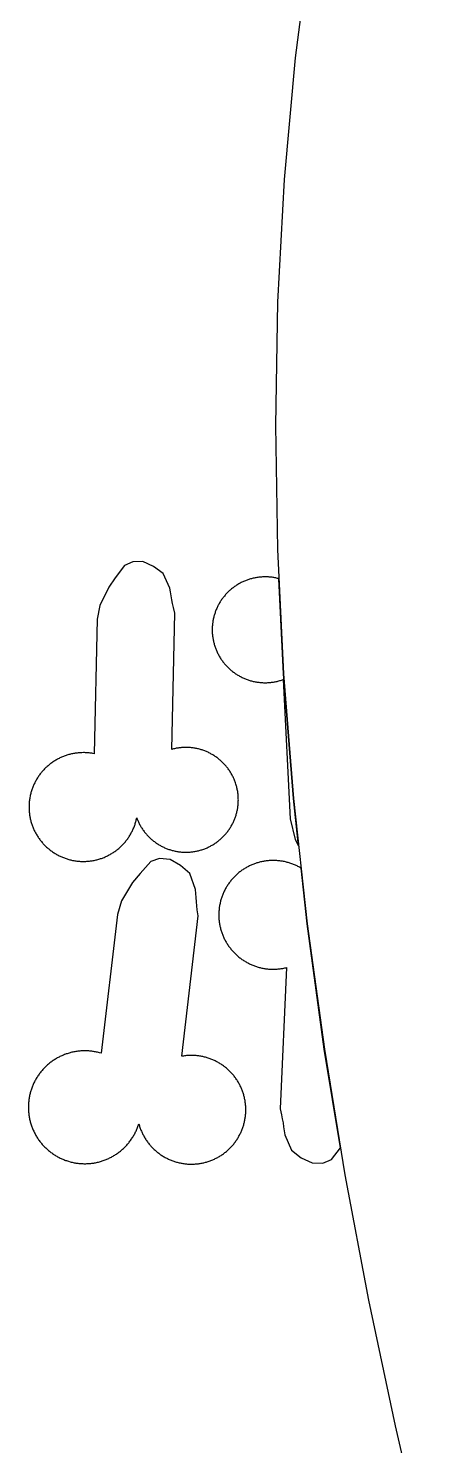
# Model space of a CAD drawing. Extents: x -246 to 246, y -104 to 199.
# Drawn here: x 187.17 to 196.52, y 47.25 to 80.71 of the extents above; entities that cross this region are included whole.
import ezdxf

# ---------------------------------------------------------------- set-up
doc = ezdxf.new("R2010")
doc.units = 0
doc.layers.add('Add_Red', color=1, linetype='Continuous')
doc.layers.add('Outline_Red', color=1, linetype='Continuous')

msp = doc.modelspace()

# ---------------------------------------------------------------- linework, layer by layer
at = {"layer": 'Add_Red'}
for points in [[(188.503, 61.044), (188.525, 61.045), (188.548, 61.046), (188.57, 61.047), (188.592, 61.049), (188.615, 61.051), (188.637, 61.054), (188.659, 61.057), (188.681, 61.061), (188.703, 61.065), (188.725, 61.069), (188.747, 61.073), (188.769, 61.078), (188.791, 61.084), (188.812, 61.09), (188.834, 61.096), (188.855, 61.102), (188.877, 61.109), (188.898, 61.116), (188.919, 61.124), (188.94, 61.132), (188.961, 61.14), (188.981, 61.149), (189.002, 61.158), (189.022, 61.168), (189.042, 61.178), (189.062, 61.188), (189.082, 61.198), (189.102, 61.209), (189.121, 61.22), (189.14, 61.232), (189.159, 61.244), (189.178, 61.256), (189.197, 61.268), (189.215, 61.281), (189.233, 61.294), (189.251, 61.308), (189.269, 61.321), (189.286, 61.336), (189.304, 61.35), (189.321, 61.365), (189.337, 61.38), (189.354, 61.395), (189.37, 61.41), (189.386, 61.426), (189.401, 61.442), (189.417, 61.459), (189.432, 61.475), (189.446, 61.492), (189.461, 61.509), (189.475, 61.527), (189.489, 61.544), (189.502, 61.562), (189.515, 61.58), (189.528, 61.599), (189.541, 61.617), (189.553, 61.636), (189.565, 61.655), (189.577, 61.674), (189.588, 61.694), (189.599, 61.713), (189.609, 61.733), (189.619, 61.753), (189.629, 61.773), (189.639, 61.793), (189.648, 61.814), (189.657, 61.835), (189.665, 61.855), (189.673, 61.876), (189.681, 61.897), (189.688, 61.918), (189.695, 61.94), (189.702, 61.961), (189.708, 61.983), (189.714, 62.004), (189.719, 62.026), (189.724, 62.048), (189.729, 62.07), (189.743, 62.035), (189.751, 62.015), (189.759, 61.995), (189.768, 61.976), (189.778, 61.956), (189.787, 61.937), (189.797, 61.918), (189.808, 61.899), (189.818, 61.88), (189.829, 61.861), (189.84, 61.843), (189.852, 61.825), (189.864, 61.807), (189.876, 61.789), (189.889, 61.771), (189.902, 61.754), (189.915, 61.737), (189.928, 61.72), (189.942, 61.703), (189.956, 61.687), (189.97, 61.671), (189.985, 61.655), (190, 61.639), (190.015, 61.624), (190.03, 61.609), (190.046, 61.594), (190.062, 61.579), (190.078, 61.565), (190.094, 61.551), (190.111, 61.537), (190.128, 61.524), (190.145, 61.511), (190.162, 61.498), (190.18, 61.485), (190.198, 61.473), (190.216, 61.461), (190.234, 61.449), (190.252, 61.438), (190.271, 61.427), (190.29, 61.417), (190.309, 61.406), (190.328, 61.396), (190.347, 61.387), (190.367, 61.377), (190.386, 61.368), (190.406, 61.36), (190.426, 61.352), (190.446, 61.344), (190.466, 61.336), (190.487, 61.329), (190.507, 61.322), (190.528, 61.316), (190.549, 61.309), (190.569, 61.304), (190.59, 61.298), (190.611, 61.293), (190.632, 61.288), (190.653, 61.284), (190.675, 61.28), (190.696, 61.277), (190.717, 61.273), (190.739, 61.271), (190.76, 61.268), (190.782, 61.266), (190.803, 61.264), (190.825, 61.263), (190.846, 61.262), (190.868, 61.262), (190.89, 61.261), (190.927, 61.262), (190.949, 61.263), (190.97, 61.264), (190.992, 61.266), (191.013, 61.268), (191.035, 61.27), (191.056, 61.273), (191.077, 61.276), (191.099, 61.279), (191.12, 61.283), (191.141, 61.287), (191.162, 61.292), (191.183, 61.297), (191.204, 61.302), (191.225, 61.308), (191.246, 61.314), (191.266, 61.32), (191.287, 61.327), (191.313, 61.336), (191.333, 61.344), (191.353, 61.352), (191.373, 61.36), (191.393, 61.368), (191.412, 61.377), (191.432, 61.387), (191.451, 61.396), (191.47, 61.406), (191.489, 61.417), (191.508, 61.427), (191.527, 61.438), (191.545, 61.449), (191.563, 61.461), (191.581, 61.473), (191.599, 61.485), (191.617, 61.498), (191.634, 61.511), (191.651, 61.524), (191.668, 61.537), (191.685, 61.551), (191.701, 61.565), (191.717, 61.579), (191.733, 61.594), (191.749, 61.609), (191.764, 61.624), (191.779, 61.639), (191.794, 61.655), (191.809, 61.671), (191.823, 61.687), (191.837, 61.703), (191.851, 61.72), (191.864, 61.737), (191.877, 61.754), (191.89, 61.771), (191.903, 61.789), (191.915, 61.807), (191.927, 61.825), (191.939, 61.843), (191.95, 61.861), (191.961, 61.88), (191.971, 61.899), (191.982, 61.918), (191.992, 61.937), (192.001, 61.956), (192.011, 61.976), (192.02, 61.995), (192.028, 62.015), (192.036, 62.035), (192.044, 62.055), (192.052, 62.075), (192.059, 62.096), (192.066, 62.116), (192.073, 62.137), (192.079, 62.158), (192.084, 62.178), (192.09, 62.199), (192.095, 62.22), (192.1, 62.241), (192.104, 62.262), (192.108, 62.284), (192.111, 62.305), (192.115, 62.326), (192.117, 62.348), (192.12, 62.369), (192.122, 62.391), (192.124, 62.412), (192.125, 62.434), (192.126, 62.455), (192.126, 62.477), (192.127, 62.498), (192.126, 62.524), (192.126, 62.546), (192.125, 62.567), (192.123, 62.589), (192.121, 62.611), (192.119, 62.632), (192.117, 62.653), (192.114, 62.675), (192.111, 62.696), (192.107, 62.717), (192.103, 62.739), (192.099, 62.76), (192.094, 62.781), (192.089, 62.802), (192.083, 62.823), (192.077, 62.844), (192.071, 62.864), (192.059, 62.901), (192.052, 62.922), (192.044, 62.942), (192.036, 62.962), (192.028, 62.982), (192.02, 63.002), (192.011, 63.021), (192.001, 63.041), (191.992, 63.06), (191.982, 63.079), (191.971, 63.098), (191.961, 63.117), (191.95, 63.136), (191.939, 63.154), (191.927, 63.172), (191.915, 63.19), (191.903, 63.208), (191.89, 63.226), (191.877, 63.243), (191.864, 63.26), (191.851, 63.277), (191.837, 63.294), (191.823, 63.31), (191.809, 63.326), (191.794, 63.342), (191.779, 63.358), (191.764, 63.373), (191.749, 63.388), (191.733, 63.403), (191.717, 63.418), (191.701, 63.432), (191.685, 63.446), (191.668, 63.46), (191.651, 63.473), (191.634, 63.486), (191.617, 63.499), (191.599, 63.512), (191.581, 63.524), (191.563, 63.536), (191.545, 63.548), (191.527, 63.559), (191.508, 63.57), (191.489, 63.58), (191.47, 63.591), (191.451, 63.601), (191.432, 63.61), (191.412, 63.62), (191.393, 63.629), (191.373, 63.637), (191.353, 63.645), (191.333, 63.653), (191.313, 63.661), (191.292, 63.668), (191.272, 63.675), (191.251, 63.681), (191.23, 63.688), (191.21, 63.693), (191.189, 63.699), (191.168, 63.704), (191.147, 63.708), (191.126, 63.713), (191.104, 63.717), (191.083, 63.72), (191.062, 63.723), (191.04, 63.726), (191.019, 63.729), (190.997, 63.731), (190.976, 63.733), (190.954, 63.734), (190.933, 63.735), (190.911, 63.735), (190.89, 63.736), (190.854, 63.735), (190.832, 63.734), (190.811, 63.733), (190.789, 63.731), (190.768, 63.729), (190.746, 63.727), (190.725, 63.724), (190.703, 63.721), (190.682, 63.718), (190.661, 63.714), (190.64, 63.71), (190.618, 63.705), (190.597, 63.701), (190.576, 63.695), (190.556, 63.69), (190.628, 66.909), (190.596, 67.043), (190.576, 67.133), (190.558, 67.224), (190.541, 67.315), (190.526, 67.406), (190.513, 67.497), (190.351, 67.846), (190.123, 68.011), (189.876, 68.123), (189.633, 68.12), (189.438, 68.033), (189.223, 67.743), (189.069, 67.523), (188.857, 67.083), (188.799, 66.765), (188.799, 66.765), (188.723, 63.587), (188.694, 63.592), (188.672, 63.596), (188.65, 63.599), (188.627, 63.602), (188.605, 63.605), (188.583, 63.607), (188.561, 63.609), (188.538, 63.61), (188.516, 63.611), (188.493, 63.612), (188.471, 63.612), (188.435, 63.611), (188.413, 63.611), (188.39, 63.609), (188.368, 63.608), (188.346, 63.606), (188.323, 63.603), (188.301, 63.601), (188.279, 63.597), (188.257, 63.594), (188.235, 63.59), (188.213, 63.586), (188.191, 63.581), (188.169, 63.576), (188.147, 63.57), (188.126, 63.565), (188.104, 63.558), (188.083, 63.552), (188.061, 63.545), (188.04, 63.538), (188.019, 63.53), (187.998, 63.522), (187.977, 63.513), (187.957, 63.505), (187.936, 63.495), (187.916, 63.486), (187.896, 63.476), (187.876, 63.466), (187.856, 63.455), (187.837, 63.444), (187.817, 63.433), (187.798, 63.422), (187.779, 63.41), (187.76, 63.397), (187.742, 63.385), (187.723, 63.372), (187.705, 63.359), (187.687, 63.345), (187.67, 63.331), (187.652, 63.317), (187.635, 63.303), (187.618, 63.288), (187.602, 63.273), (187.585, 63.258), (187.569, 63.242), (187.553, 63.226), (187.538, 63.21), (187.523, 63.194), (187.508, 63.177), (187.493, 63.16), (187.479, 63.143), (187.465, 63.125), (187.451, 63.108), (187.437, 63.09), (187.424, 63.072), (187.411, 63.053), (187.399, 63.035), (187.387, 63.016), (187.375, 62.997), (187.363, 62.978), (187.352, 62.958), (187.341, 62.939), (187.331, 62.919), (187.321, 62.899), (187.311, 62.879), (187.301, 62.858), (187.292, 62.838), (187.284, 62.817), (187.275, 62.796), (187.267, 62.775), (187.26, 62.754), (187.252, 62.733), (187.245, 62.712), (187.239, 62.69), (187.233, 62.669), (187.227, 62.647), (187.222, 62.625), (187.217, 62.603), (187.212, 62.582), (187.206, 62.551), (187.203, 62.529), (187.199, 62.506), (187.196, 62.484), (187.194, 62.462), (187.192, 62.44), (187.19, 62.417), (187.188, 62.395), (187.187, 62.373), (187.187, 62.35), (187.187, 62.328), (187.187, 62.294), (187.188, 62.271), (187.189, 62.249), (187.191, 62.227), (187.193, 62.204), (187.195, 62.182), (187.198, 62.16), (187.201, 62.138), (187.204, 62.116), (187.208, 62.093), (187.213, 62.071), (187.217, 62.05), (187.222, 62.028), (187.228, 62.006), (187.233, 61.984), (187.24, 61.963), (187.246, 61.941), (187.253, 61.92), (187.26, 61.899), (187.268, 61.878), (187.276, 61.857), (187.285, 61.836), (187.293, 61.815), (187.302, 61.795), (187.312, 61.775), (187.322, 61.754), (187.332, 61.735), (187.342, 61.715), (187.353, 61.695), (187.364, 61.676), (187.376, 61.657), (187.388, 61.638), (187.4, 61.619), (187.413, 61.6), (187.426, 61.582), (187.439, 61.564), (187.452, 61.546), (187.466, 61.528), (187.48, 61.511), (187.495, 61.493), (187.509, 61.477), (187.524, 61.46), (187.54, 61.444), (187.555, 61.427), (187.571, 61.412), (187.587, 61.396), (187.603, 61.381), (187.62, 61.366), (187.637, 61.351), (187.654, 61.337), (187.672, 61.323), (187.689, 61.309), (187.707, 61.295), (187.725, 61.282), (187.744, 61.269), (187.762, 61.257), (187.781, 61.244), (187.8, 61.233), (187.819, 61.221), (187.839, 61.21), (187.858, 61.199), (187.878, 61.188), (187.898, 61.178), (187.918, 61.168), (187.939, 61.159), (187.959, 61.15), (187.98, 61.141), (188, 61.133), (188.021, 61.125), (188.042, 61.117), (188.064, 61.11), (188.085, 61.103), (188.106, 61.096), (188.128, 61.09), (188.15, 61.084), (188.171, 61.079), (188.193, 61.074), (188.215, 61.069), (188.248, 61.063), (188.27, 61.059), (188.292, 61.056), (188.314, 61.053), (188.337, 61.05), (188.359, 61.048), (188.381, 61.047), (188.404, 61.045), (188.426, 61.044), (188.449, 61.044), (188.471, 61.043), (188.503, 61.044)], [(193.429, 62.526), (193.194, 65.474), (193.083, 67.72), (193.073, 67.722), (193.052, 67.728), (193.031, 67.733), (193.01, 67.737), (192.988, 67.741), (192.967, 67.745), (192.945, 67.749), (192.923, 67.752), (192.902, 67.754), (192.88, 67.757), (192.858, 67.758), (192.837, 67.76), (192.815, 67.761), (192.793, 67.762), (192.76, 67.762), (192.738, 67.762), (192.716, 67.762), (192.694, 67.761), (192.672, 67.759), (192.651, 67.758), (192.629, 67.756), (192.607, 67.753), (192.586, 67.75), (192.564, 67.747), (192.543, 67.743), (192.521, 67.739), (192.5, 67.735), (192.479, 67.73), (192.457, 67.725), (192.436, 67.72), (192.415, 67.714), (192.394, 67.708), (192.373, 67.701), (192.353, 67.694), (192.332, 67.687), (192.312, 67.679), (192.292, 67.671), (192.271, 67.663), (192.251, 67.654), (192.232, 67.645), (192.212, 67.636), (192.192, 67.626), (192.173, 67.616), (192.154, 67.606), (192.135, 67.595), (192.116, 67.584), (192.092, 67.569), (192.074, 67.558), (192.056, 67.545), (192.038, 67.533), (192.02, 67.52), (192.003, 67.507), (191.986, 67.494), (191.969, 67.48), (191.952, 67.466), (191.935, 67.452), (191.919, 67.437), (191.903, 67.423), (191.887, 67.408), (191.872, 67.392), (191.857, 67.377), (191.842, 67.361), (191.827, 67.345), (191.813, 67.328), (191.799, 67.311), (191.785, 67.295), (191.771, 67.277), (191.758, 67.26), (191.745, 67.243), (191.733, 67.225), (191.72, 67.207), (191.708, 67.188), (191.697, 67.17), (191.686, 67.151), (191.675, 67.132), (191.664, 67.113), (191.654, 67.094), (191.644, 67.075), (191.634, 67.055), (191.625, 67.036), (191.616, 67.016), (191.607, 66.996), (191.599, 66.975), (191.591, 66.955), (191.583, 66.935), (191.576, 66.914), (191.569, 66.893), (191.563, 66.873), (191.557, 66.852), (191.551, 66.831), (191.546, 66.809), (191.541, 66.788), (191.536, 66.767), (191.532, 66.745), (191.528, 66.724), (191.525, 66.702), (191.521, 66.681), (191.519, 66.659), (191.516, 66.638), (191.514, 66.616), (191.513, 66.594), (191.512, 66.572), (191.511, 66.551), (191.51, 66.513), (191.51, 66.491), (191.511, 66.469), (191.512, 66.448), (191.513, 66.426), (191.515, 66.404), (191.517, 66.382), (191.519, 66.361), (191.522, 66.339), (191.525, 66.317), (191.529, 66.296), (191.533, 66.275), (191.537, 66.253), (191.542, 66.232), (191.547, 66.211), (191.553, 66.19), (191.559, 66.169), (191.565, 66.148), (191.571, 66.127), (191.578, 66.106), (191.585, 66.086), (191.593, 66.065), (191.601, 66.045), (191.609, 66.025), (191.618, 66.005), (191.627, 65.985), (191.637, 65.964), (191.647, 65.944), (191.657, 65.925), (191.668, 65.906), (191.678, 65.887), (191.69, 65.868), (191.701, 65.849), (191.713, 65.831), (191.725, 65.813), (191.737, 65.795), (191.75, 65.777), (191.763, 65.76), (191.776, 65.742), (191.79, 65.725), (191.804, 65.708), (191.818, 65.692), (191.832, 65.676), (191.847, 65.659), (191.862, 65.644), (191.877, 65.628), (191.893, 65.613), (191.909, 65.598), (191.925, 65.583), (191.941, 65.569), (191.958, 65.555), (191.975, 65.541), (191.992, 65.527), (192.009, 65.514), (192.027, 65.501), (192.044, 65.488), (192.062, 65.476), (192.081, 65.464), (192.099, 65.452), (192.118, 65.441), (192.136, 65.43), (192.155, 65.419), (192.175, 65.409), (192.194, 65.399), (192.214, 65.389), (192.233, 65.38), (192.253, 65.371), (192.273, 65.362), (192.293, 65.354), (192.314, 65.346), (192.334, 65.338), (192.355, 65.331), (192.375, 65.324), (192.396, 65.318), (192.417, 65.311), (192.438, 65.306), (192.459, 65.3), (192.48, 65.295), (192.502, 65.29), (192.523, 65.286), (192.544, 65.282), (192.566, 65.279), (192.588, 65.275), (192.609, 65.273), (192.631, 65.27), (192.653, 65.268), (192.674, 65.266), (192.696, 65.265), (192.718, 65.264), (192.76, 65.263), (192.781, 65.264), (192.803, 65.264), (192.825, 65.265), (192.847, 65.267), (192.869, 65.268), (192.89, 65.27), (192.912, 65.273), (192.934, 65.276), (192.955, 65.279), (192.977, 65.282), (192.998, 65.286), (193.019, 65.291), (193.041, 65.295), (193.062, 65.301), (193.083, 65.306), (193.104, 65.312), (193.125, 65.318), (193.146, 65.325), (193.185, 65.338), (193.348, 62.048), (193.468, 61.56), (193.55, 61.408), (193.429, 62.526)], [(191.049, 53.896), (191.072, 53.896), (191.094, 53.898), (191.116, 53.899), (191.139, 53.901), (191.161, 53.903), (191.183, 53.906), (191.205, 53.909), (191.227, 53.912), (191.25, 53.916), (191.272, 53.92), (191.293, 53.925), (191.315, 53.93), (191.351, 53.939), (191.373, 53.945), (191.394, 53.951), (191.416, 53.958), (191.437, 53.965), (191.458, 53.973), (191.479, 53.981), (191.5, 53.989), (191.521, 53.997), (191.541, 54.006), (191.562, 54.016), (191.582, 54.025), (191.602, 54.035), (191.622, 54.046), (191.641, 54.056), (191.661, 54.067), (191.68, 54.079), (191.699, 54.09), (191.718, 54.102), (191.737, 54.115), (191.755, 54.127), (191.774, 54.14), (191.792, 54.154), (191.809, 54.167), (191.827, 54.181), (191.844, 54.196), (191.861, 54.21), (191.878, 54.225), (191.895, 54.24), (191.911, 54.256), (191.927, 54.271), (191.943, 54.287), (191.958, 54.304), (191.973, 54.32), (191.988, 54.337), (192.002, 54.354), (192.017, 54.371), (192.031, 54.389), (192.044, 54.406), (192.058, 54.424), (192.071, 54.443), (192.083, 54.461), (192.096, 54.48), (192.108, 54.499), (192.119, 54.518), (192.131, 54.537), (192.142, 54.557), (192.153, 54.576), (192.163, 54.596), (192.173, 54.616), (192.183, 54.636), (192.192, 54.657), (192.201, 54.677), (192.209, 54.698), (192.218, 54.719), (192.225, 54.74), (192.233, 54.761), (192.24, 54.782), (192.247, 54.804), (192.253, 54.825), (192.259, 54.847), (192.265, 54.868), (192.27, 54.89), (192.275, 54.912), (192.279, 54.934), (192.283, 54.956), (192.287, 54.978), (192.29, 55), (192.293, 55.023), (192.296, 55.045), (192.298, 55.067), (192.3, 55.089), (192.301, 55.112), (192.302, 55.134), (192.303, 55.157), (192.303, 55.179), (192.302, 55.219), (192.301, 55.242), (192.3, 55.264), (192.298, 55.286), (192.296, 55.309), (192.294, 55.331), (192.291, 55.353), (192.288, 55.375), (192.284, 55.397), (192.28, 55.42), (192.276, 55.441), (192.27, 55.468), (192.265, 55.49), (192.259, 55.511), (192.253, 55.533), (192.247, 55.554), (192.24, 55.576), (192.233, 55.597), (192.225, 55.618), (192.218, 55.639), (192.209, 55.66), (192.201, 55.681), (192.192, 55.701), (192.183, 55.721), (192.173, 55.742), (192.163, 55.762), (192.153, 55.782), (192.142, 55.801), (192.131, 55.821), (192.119, 55.84), (192.108, 55.859), (192.096, 55.878), (192.083, 55.897), (192.071, 55.915), (192.058, 55.933), (192.044, 55.951), (192.031, 55.969), (192.017, 55.987), (192.002, 56.004), (191.988, 56.021), (191.973, 56.038), (191.958, 56.054), (191.943, 56.071), (191.927, 56.087), (191.911, 56.102), (191.895, 56.118), (191.878, 56.133), (191.861, 56.148), (191.844, 56.162), (191.827, 56.177), (191.809, 56.191), (191.792, 56.204), (191.774, 56.217), (191.755, 56.23), (191.737, 56.243), (191.718, 56.256), (191.699, 56.268), (191.68, 56.279), (191.661, 56.291), (191.641, 56.302), (191.622, 56.312), (191.602, 56.323), (191.582, 56.333), (191.562, 56.342), (191.541, 56.352), (191.521, 56.361), (191.5, 56.369), (191.479, 56.377), (191.458, 56.385), (191.437, 56.393), (191.416, 56.4), (191.394, 56.407), (191.373, 56.413), (191.351, 56.419), (191.33, 56.424), (191.308, 56.43), (191.286, 56.435), (191.264, 56.439), (191.242, 56.443), (191.22, 56.447), (191.198, 56.45), (191.176, 56.453), (191.153, 56.456), (191.131, 56.458), (191.109, 56.459), (191.086, 56.461), (191.064, 56.462), (191.042, 56.462), (191.019, 56.463), (190.991, 56.462), (190.968, 56.462), (190.946, 56.461), (190.924, 56.459), (190.901, 56.457), (190.879, 56.455), (190.857, 56.452), (190.835, 56.449), (190.813, 56.446), (190.79, 56.442), (191.18, 59.761), (191.159, 59.903), (191.148, 59.998), (191.138, 60.093), (191.13, 60.188), (191.123, 60.284), (191.118, 60.379), (190.985, 60.756), (190.765, 60.949), (190.521, 61.089), (190.269, 61.109), (190.06, 61.038), (189.809, 60.76), (189.629, 60.548), (189.367, 60.114), (189.276, 59.791), (188.887, 56.515), (188.849, 56.526), (188.826, 56.532), (188.804, 56.537), (188.781, 56.542), (188.758, 56.547), (188.735, 56.551), (188.712, 56.555), (188.689, 56.558), (188.666, 56.561), (188.643, 56.564), (188.62, 56.566), (188.597, 56.568), (188.574, 56.569), (188.55, 56.57), (188.527, 56.571), (188.504, 56.571), (188.476, 56.571), (188.453, 56.57), (188.429, 56.569), (188.406, 56.568), (188.383, 56.566), (188.36, 56.563), (188.337, 56.561), (188.314, 56.558), (188.291, 56.554), (188.268, 56.55), (188.245, 56.546), (188.222, 56.541), (188.2, 56.536), (188.177, 56.53), (188.154, 56.525), (188.132, 56.518), (188.11, 56.512), (188.088, 56.504), (188.066, 56.497), (188.044, 56.489), (188.022, 56.481), (188, 56.472), (187.979, 56.463), (187.958, 56.454), (187.936, 56.444), (187.916, 56.434), (187.895, 56.424), (187.874, 56.413), (187.854, 56.402), (187.834, 56.39), (187.814, 56.378), (187.794, 56.366), (187.774, 56.354), (187.755, 56.341), (187.736, 56.327), (187.717, 56.314), (187.698, 56.3), (187.68, 56.286), (187.662, 56.271), (187.644, 56.256), (187.626, 56.241), (187.609, 56.226), (187.592, 56.21), (187.575, 56.194), (187.558, 56.178), (187.542, 56.161), (187.526, 56.144), (187.51, 56.127), (187.495, 56.109), (187.48, 56.092), (187.465, 56.074), (187.451, 56.055), (187.437, 56.037), (187.423, 56.018), (187.41, 55.999), (187.396, 55.98), (187.384, 55.96), (187.371, 55.941), (187.359, 55.921), (187.347, 55.901), (187.336, 55.88), (187.325, 55.86), (187.314, 55.839), (187.304, 55.818), (187.294, 55.797), (187.285, 55.776), (187.275, 55.755), (187.267, 55.733), (187.258, 55.712), (187.25, 55.69), (187.242, 55.668), (187.235, 55.646), (187.228, 55.624), (187.217, 55.583), (187.211, 55.561), (187.205, 55.538), (187.2, 55.516), (187.196, 55.493), (187.192, 55.47), (187.188, 55.447), (187.184, 55.424), (187.181, 55.401), (187.179, 55.378), (187.176, 55.355), (187.175, 55.331), (187.173, 55.308), (187.172, 55.285), (187.171, 55.262), (187.171, 55.239), (187.172, 55.213), (187.172, 55.189), (187.173, 55.166), (187.175, 55.143), (187.177, 55.12), (187.179, 55.097), (187.182, 55.074), (187.185, 55.05), (187.188, 55.027), (187.192, 55.005), (187.196, 54.982), (187.201, 54.959), (187.206, 54.936), (187.211, 54.914), (187.217, 54.891), (187.224, 54.869), (187.23, 54.846), (187.237, 54.824), (187.245, 54.802), (187.253, 54.78), (187.261, 54.759), (187.269, 54.737), (187.278, 54.715), (187.288, 54.694), (187.297, 54.673), (187.307, 54.652), (187.318, 54.631), (187.328, 54.611), (187.34, 54.59), (187.351, 54.57), (187.363, 54.55), (187.375, 54.53), (187.388, 54.511), (187.401, 54.491), (187.414, 54.472), (187.427, 54.453), (187.441, 54.434), (187.455, 54.416), (187.47, 54.398), (187.485, 54.38), (187.5, 54.362), (187.515, 54.345), (187.531, 54.328), (187.547, 54.311), (187.563, 54.294), (187.58, 54.278), (187.597, 54.262), (187.614, 54.246), (187.632, 54.231), (187.649, 54.216), (187.667, 54.201), (187.686, 54.187), (187.704, 54.173), (187.723, 54.159), (187.742, 54.145), (187.761, 54.132), (187.78, 54.119), (187.8, 54.107), (187.82, 54.095), (187.84, 54.083), (187.86, 54.072), (187.881, 54.061), (187.901, 54.05), (187.922, 54.04), (187.943, 54.03), (187.964, 54.02), (187.986, 54.011), (188.007, 54.002), (188.029, 53.993), (188.051, 53.985), (188.073, 53.978), (188.095, 53.97), (188.117, 53.963), (188.159, 53.951), (188.182, 53.945), (188.204, 53.94), (188.227, 53.935), (188.25, 53.93), (188.273, 53.926), (188.295, 53.922), (188.318, 53.919), (188.342, 53.916), (188.365, 53.913), (188.388, 53.911), (188.411, 53.909), (188.434, 53.908), (188.457, 53.907), (188.481, 53.906), (188.504, 53.906), (188.528, 53.906), (188.551, 53.907), (188.574, 53.908), (188.597, 53.909), (188.621, 53.911), (188.644, 53.913), (188.667, 53.916), (188.69, 53.919), (188.713, 53.922), (188.736, 53.926), (188.759, 53.93), (188.782, 53.935), (188.804, 53.94), (188.827, 53.946), (188.849, 53.951), (188.872, 53.958), (188.894, 53.964), (188.916, 53.971), (188.938, 53.979), (188.96, 53.986), (188.982, 53.995), (189.004, 54.003), (189.025, 54.012), (189.046, 54.021), (189.068, 54.031), (189.089, 54.041), (189.109, 54.051), (189.13, 54.062), (189.15, 54.073), (189.171, 54.085), (189.191, 54.097), (189.211, 54.109), (189.23, 54.121), (189.25, 54.134), (189.269, 54.147), (189.288, 54.161), (189.306, 54.175), (189.325, 54.189), (189.343, 54.203), (189.361, 54.218), (189.379, 54.233), (189.396, 54.249), (189.413, 54.264), (189.43, 54.28), (189.447, 54.297), (189.463, 54.313), (189.479, 54.33), (189.495, 54.347), (189.51, 54.365), (189.525, 54.382), (189.54, 54.4), (189.554, 54.418), (189.569, 54.437), (189.582, 54.456), (189.596, 54.475), (189.609, 54.494), (189.622, 54.513), (189.634, 54.533), (189.647, 54.553), (189.658, 54.573), (189.67, 54.593), (189.681, 54.613), (189.692, 54.634), (189.702, 54.655), (189.712, 54.676), (189.722, 54.697), (189.731, 54.718), (189.74, 54.74), (189.748, 54.761), (189.756, 54.783), (189.764, 54.805), (189.772, 54.827), (189.779, 54.849), (189.785, 54.825), (189.792, 54.804), (189.798, 54.782), (189.805, 54.761), (189.813, 54.74), (189.821, 54.719), (189.829, 54.698), (189.838, 54.677), (189.846, 54.657), (189.856, 54.636), (189.865, 54.616), (189.875, 54.596), (189.886, 54.576), (189.896, 54.557), (189.907, 54.537), (189.919, 54.518), (189.931, 54.499), (189.943, 54.48), (189.955, 54.461), (189.968, 54.443), (189.981, 54.424), (189.994, 54.406), (190.008, 54.389), (190.022, 54.371), (190.036, 54.354), (190.05, 54.337), (190.065, 54.32), (190.08, 54.304), (190.096, 54.287), (190.111, 54.271), (190.127, 54.256), (190.144, 54.24), (190.16, 54.225), (190.177, 54.21), (190.194, 54.196), (190.211, 54.181), (190.229, 54.167), (190.247, 54.154), (190.265, 54.14), (190.283, 54.127), (190.301, 54.115), (190.32, 54.102), (190.339, 54.09), (190.358, 54.079), (190.377, 54.067), (190.397, 54.056), (190.416, 54.046), (190.436, 54.035), (190.456, 54.025), (190.477, 54.016), (190.497, 54.006), (190.518, 53.997), (190.538, 53.989), (190.559, 53.981), (190.58, 53.973), (190.601, 53.965), (190.622, 53.958), (190.644, 53.951), (190.665, 53.945), (190.687, 53.939), (190.709, 53.933), (190.73, 53.928), (190.752, 53.923), (190.774, 53.919), (190.796, 53.915), (190.818, 53.911), (190.84, 53.908), (190.863, 53.905), (190.885, 53.902), (190.907, 53.9), (190.93, 53.898), (190.952, 53.897), (190.974, 53.896), (190.997, 53.896), (191.019, 53.895), (191.049, 53.896)], [(194.323, 54.006), (194.535, 54.278), (194.155, 56.61), (193.751, 59.571), (193.607, 60.884), (193.591, 60.894), (193.572, 60.905), (193.552, 60.916), (193.532, 60.926), (193.512, 60.936), (193.492, 60.946), (193.472, 60.955), (193.451, 60.964), (193.43, 60.972), (193.409, 60.981), (193.388, 60.988), (193.367, 60.996), (193.346, 61.003), (193.325, 61.01), (193.303, 61.016), (193.282, 61.022), (193.26, 61.028), (193.238, 61.033), (193.216, 61.038), (193.194, 61.042), (193.172, 61.046), (193.15, 61.05), (193.128, 61.053), (193.106, 61.056), (193.084, 61.059), (193.061, 61.061), (193.039, 61.063), (193.017, 61.064), (192.994, 61.065), (192.972, 61.066), (192.949, 61.066), (192.918, 61.065), (192.895, 61.065), (192.873, 61.064), (192.851, 61.062), (192.828, 61.06), (192.806, 61.058), (192.784, 61.055), (192.762, 61.052), (192.739, 61.049), (192.717, 61.045), (192.695, 61.04), (192.673, 61.036), (192.652, 61.031), (192.63, 61.025), (192.608, 61.02), (192.587, 61.014), (192.565, 61.007), (192.532, 60.996), (192.51, 60.988), (192.489, 60.981), (192.469, 60.972), (192.448, 60.964), (192.427, 60.955), (192.407, 60.946), (192.387, 60.936), (192.367, 60.926), (192.347, 60.916), (192.327, 60.905), (192.308, 60.894), (192.288, 60.882), (192.269, 60.871), (192.25, 60.859), (192.232, 60.846), (192.213, 60.834), (192.195, 60.821), (192.177, 60.807), (192.159, 60.794), (192.142, 60.78), (192.124, 60.766), (192.107, 60.751), (192.09, 60.736), (192.074, 60.721), (192.058, 60.706), (192.042, 60.69), (192.026, 60.674), (192.011, 60.658), (191.995, 60.641), (191.981, 60.624), (191.966, 60.607), (191.952, 60.59), (191.938, 60.572), (191.924, 60.555), (191.911, 60.537), (191.898, 60.518), (191.885, 60.5), (191.873, 60.481), (191.861, 60.462), (191.849, 60.443), (191.838, 60.424), (191.827, 60.405), (191.816, 60.385), (191.806, 60.365), (191.796, 60.345), (191.786, 60.325), (191.777, 60.304), (191.768, 60.284), (191.759, 60.263), (191.751, 60.242), (191.743, 60.221), (191.736, 60.2), (191.729, 60.179), (191.722, 60.157), (191.715, 60.136), (191.709, 60.114), (191.704, 60.093), (191.699, 60.071), (191.694, 60.049), (191.689, 60.027), (191.685, 60.005), (191.682, 59.983), (191.678, 59.961), (191.675, 59.939), (191.673, 59.916), (191.671, 59.894), (191.669, 59.872), (191.668, 59.849), (191.667, 59.827), (191.666, 59.805), (191.666, 59.782), (191.666, 59.74), (191.667, 59.718), (191.669, 59.695), (191.67, 59.673), (191.673, 59.651), (191.675, 59.628), (191.678, 59.606), (191.681, 59.584), (191.685, 59.562), (191.689, 59.54), (191.693, 59.518), (191.698, 59.496), (191.703, 59.474), (191.709, 59.453), (191.715, 59.431), (191.722, 59.407), (191.729, 59.386), (191.736, 59.364), (191.743, 59.343), (191.751, 59.322), (191.759, 59.301), (191.768, 59.281), (191.777, 59.26), (191.786, 59.24), (191.796, 59.219), (191.806, 59.199), (191.816, 59.18), (191.827, 59.16), (191.838, 59.14), (191.849, 59.121), (191.861, 59.102), (191.873, 59.083), (191.885, 59.064), (191.898, 59.046), (191.911, 59.028), (191.924, 59.01), (191.938, 58.992), (191.952, 58.974), (191.966, 58.957), (191.981, 58.94), (191.995, 58.923), (192.011, 58.907), (192.026, 58.891), (192.042, 58.875), (192.058, 58.859), (192.074, 58.843), (192.09, 58.828), (192.107, 58.813), (192.124, 58.799), (192.142, 58.785), (192.159, 58.771), (192.177, 58.757), (192.195, 58.744), (192.213, 58.731), (192.232, 58.718), (192.25, 58.706), (192.269, 58.694), (192.288, 58.682), (192.308, 58.671), (192.327, 58.659), (192.347, 58.649), (192.367, 58.638), (192.387, 58.628), (192.407, 58.619), (192.427, 58.61), (192.448, 58.601), (192.469, 58.592), (192.489, 58.584), (192.51, 58.576), (192.532, 58.568), (192.553, 58.561), (192.574, 58.555), (192.596, 58.548), (192.617, 58.542), (192.639, 58.537), (192.661, 58.531), (192.683, 58.527), (192.704, 58.522), (192.727, 58.518), (192.749, 58.514), (192.771, 58.511), (192.793, 58.508), (192.815, 58.506), (192.838, 58.503), (192.86, 58.502), (192.882, 58.5), (192.905, 58.499), (192.927, 58.499), (192.949, 58.499), (192.979, 58.499), (193.002, 58.5), (193.024, 58.501), (193.047, 58.502), (193.069, 58.504), (193.091, 58.506), (193.113, 58.509), (193.136, 58.512), (193.158, 58.516), (193.18, 58.519), (193.202, 58.524), (193.224, 58.528), (193.246, 58.533), (193.267, 58.539), (193.115, 55.201), (193.146, 55.061), (193.164, 54.967), (193.181, 54.872), (193.196, 54.778), (193.209, 54.683), (193.221, 54.588), (193.38, 54.222), (193.613, 54.045), (193.866, 53.923), (194.119, 53.92), (194.323, 54.006)]]:
    msp.add_lwpolyline(points, dxfattribs=at)
at = {"layer": 'Outline_Red'}
msp.add_lwpolyline([(196.524, 44.75), (195.832, 47.714), (195.205, 50.68), (194.648, 53.646), (194.165, 56.611), (193.761, 59.572), (193.439, 62.527), (193.204, 65.474), (193.06, 68.411), (193.011, 71.336), (193.061, 74.248), (193.214, 77.144), (193.475, 80.022), (193.847, 82.879)], dxfattribs=at)

doc.saveas('drawing.dxf')
